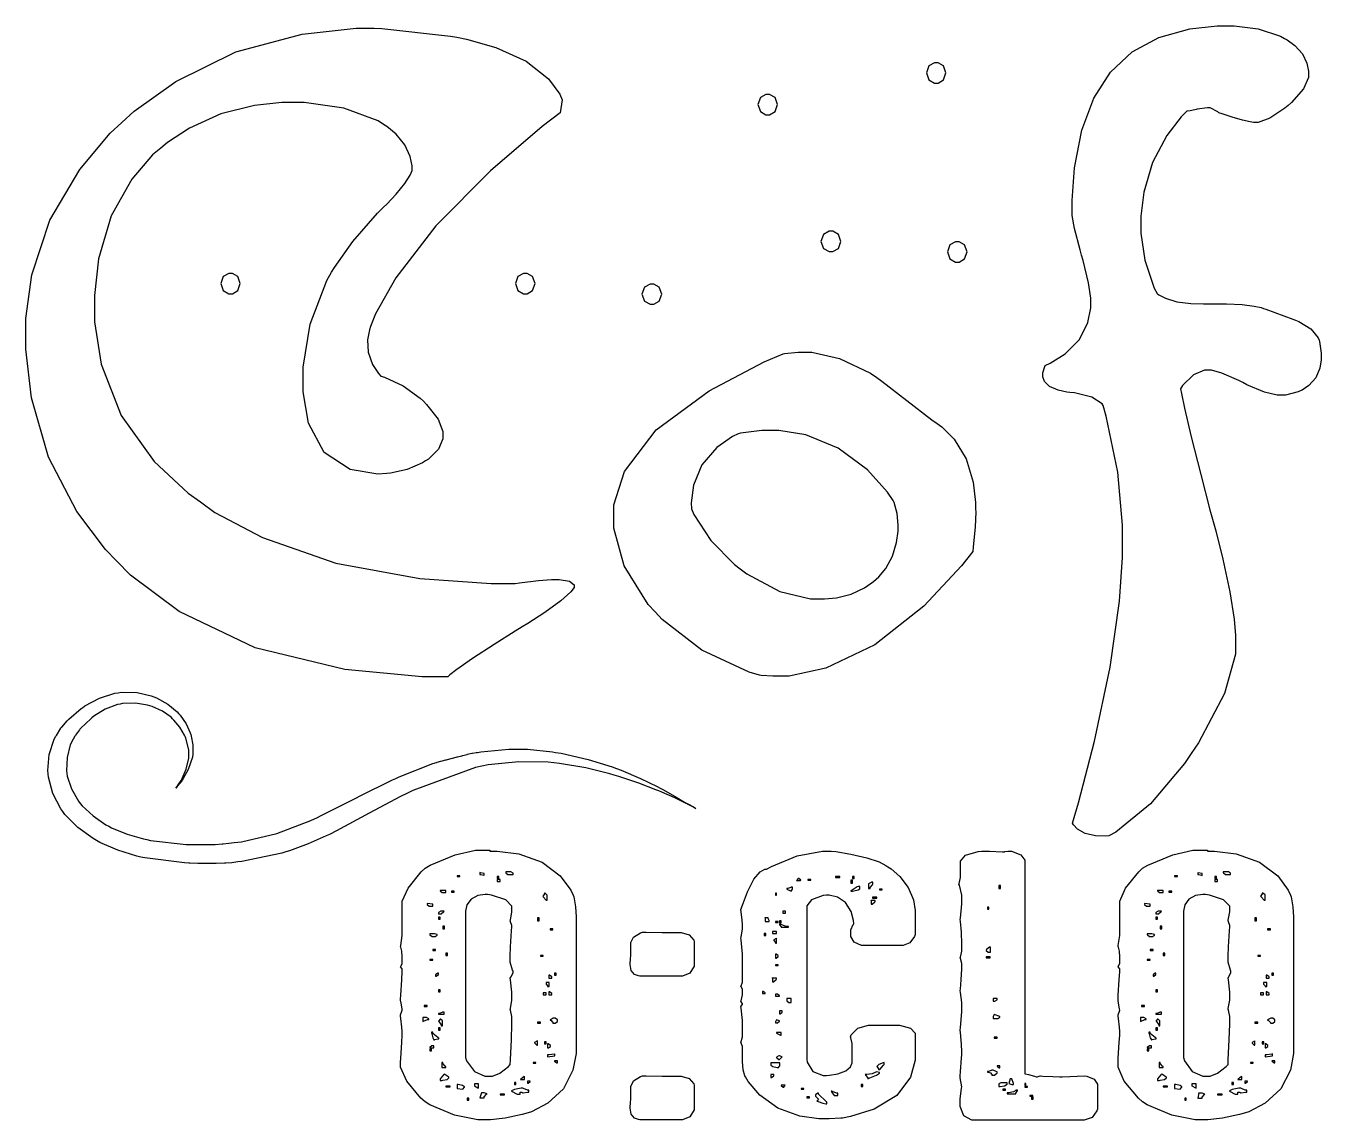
# Model space of a CAD drawing. Extents: x 71 to 281, y 22 to 318.
# Drawn here: x 77.8 to 190.3, y 36.5 to 131.7 of the extents above; entities that cross this region are included whole.
import ezdxf

# ---------------------------------------------------------------- set-up
doc = ezdxf.new("R2010")
doc.units = 0
doc.header["$MEASUREMENT"] = 0

msp = doc.modelspace()

# ---------------------------------------------------------------- linework, layer by layer
at = {"color": 7}
for points in [[(124.354, 125.236), (124.178, 124.108), (122.622, 122.903), (118.129, 119.06), (113.373, 114.283), (109.9, 109.77), (108.124, 106.628), (107.703, 105.517), (107.599, 105.246), (107.424, 104.378), (107.483, 103.285), (107.871, 102.233), (108.381, 101.446), (108.585, 101.211), (108.92, 101.115), (110.53, 100.383), (112.015, 99.2988), (112.29, 99.0244), (112.571, 98.7517), (113.558, 97.4644), (113.983, 96.4131), (113.983, 96.0617), (113.983, 95.764), (113.607, 94.8711), (112.721, 93.9987), (112.466, 93.8389), (112.218, 93.6805), (110.883, 93.0935), (109.423, 92.7724), (109.115, 92.7446), (108.327, 92.7047), (105.94, 93.1086), (103.667, 94.5667), (102.301, 97.1173), (101.847, 99.8456), (101.847, 100.754), (101.847, 101.997), (102.459, 105.723), (103.901, 109.529), (104.316, 110.243), (104.553, 110.667), (106.15, 112.921), (108.311, 115.368), (108.832, 115.888), (109.109, 116.166), (109.916, 117.026), (110.688, 117.956), (111.148, 118.681), (111.301, 119.073), (111.301, 119.203), (111.301, 119.482), (111.148, 120.317), (110.688, 121.329), (109.916, 122.25), (109.119, 122.9), (108.832, 123.083), (108.347, 123.402), (105.365, 124.514), (101.932, 124.99), (100.788, 124.99), (99.9959, 124.99), (97.6203, 124.745), (94.6767, 124.007), (91.9579, 122.772), (90.0451, 121.524), (89.4652, 121.039), (88.7649, 120.449), (86.9431, 118.347), (85.1461, 115.138), (84.0715, 111.414), (83.7145, 108.235), (83.7145, 107.174), (83.7145, 105.944), (84.2892, 102.248), (86.0157, 97.7868), (88.8929, 93.7948), (91.8365, 91.0484), (92.921, 90.2751), (94.1765, 89.3713), (98.3188, 87.1746), (104.673, 84.9588), (111.986, 83.6291), (118.191, 83.1854), (120.261, 83.1854), (120.64, 83.2474), (122.29, 83.4552), (123.414, 83.5381), (123.789, 83.5381), (124.087, 83.5381), (124.98, 83.4016), (125.377, 83.0806), (125.377, 82.973), (125.377, 82.8449), (125.093, 82.4562), (124.244, 81.6942), (122.832, 80.6813), (121.358, 79.7207), (120.862, 79.411), (120.252, 79.0346), (118.434, 77.8895), (116.549, 76.659), (115.205, 75.7206), (114.583, 75.2394), (114.406, 75.0715), (112.17, 75.0715), (105.463, 75.7012), (97.6835, 77.5903), (91.0689, 80.742), (86.826, 83.9075), (85.6188, 85.1598), (84.6653, 86.1399), (82.1711, 89.4334), (79.714, 94.1571), (78.2408, 99.3292), (77.7515, 103.546), (77.7515, 104.951), (77.7515, 106.221), (78.2726, 110.025), (79.8368, 114.768), (82.4399, 119.18), (85.0868, 122.327), (86.0778, 123.26), (87.1555, 124.255), (90.7658, 126.832), (95.9901, 129.391), (101.743, 130.932), (106.451, 131.446), (108.02, 131.446), (108.682, 131.419), (114.653, 130.774), (115.182, 130.668), (116.039, 130.506), (118.569, 129.79), (121.223, 128.588), (123.148, 127.067), (124.142, 125.732), (124.354, 125.236)], [(190.111, 104.352), (190.138, 104.22), (190.288, 103.208), (190.288, 102.871), (190.288, 102.627), (190.169, 101.892), (189.817, 101.072), (189.231, 100.411), (188.634, 100.005), (188.419, 99.9063), (188.287, 99.8456), (187.196, 99.5535), (186.832, 99.5535), (186.468, 99.5535), (185.38, 99.8238), (183.833, 100.463), (183.48, 100.648), (183.128, 100.834), (181.663, 101.472), (180.777, 101.74), (180.482, 101.74), (180.165, 101.74), (179.215, 101.34), (178.259, 100.393), (178.083, 100.119), (178.151, 99.6943), (178.419, 98.425), (179.003, 95.939), (179.833, 92.6578), (180.633, 89.6013), (180.905, 88.5832), (181.132, 87.7658), (181.758, 85.295), (182.364, 82.4675), (182.725, 80.0957), (182.845, 78.6571), (182.845, 78.1763), (182.845, 77.0378), (181.887, 73.6205), (179.643, 69.3289), (178.999, 68.4029), (178.416, 67.5488), (175.457, 64.0429), (172.446, 61.5777), (171.839, 61.2429), (171.552, 61.2249), (170.688, 61.2553), (169.779, 61.4497), (169.114, 61.8229), (168.767, 62.2198), (168.698, 62.3715), (169.212, 64.1396), (170.596, 69.4891), (171.952, 75.9188), (172.766, 81.6599), (173.038, 85.4509), (173.038, 86.7131), (173.038, 88.2551), (172.613, 92.8783), (171.625, 97.7374), (171.344, 98.6716), (171.256, 98.8138), (170.36, 99.3828), (168.848, 99.756), (168.451, 99.8001), (168.194, 99.8291), (167.432, 99.9931), (166.704, 100.305), (166.267, 100.735), (166.122, 101.147), (166.122, 101.283), (166.122, 101.495), (166.273, 102.051), (166.299, 102.129), (166.754, 102.343), (168.038, 103.163), (169.284, 104.41), (170.033, 105.875), (170.285, 107.14), (170.285, 107.561), (170.285, 108), (170.077, 109.313), (169.606, 111.267), (169.474, 111.724), (169.341, 112.183), (168.87, 114.053), (168.664, 115.165), (168.664, 115.535), (168.664, 116.482), (168.872, 119.318), (169.497, 122.593), (170.539, 125.364), (172.001, 127.631), (173.88, 129.394), (176.178, 130.652), (178.895, 131.405), (181.248, 131.656), (182.033, 131.656), (182.727, 131.656), (184.81, 131.388), (186.768, 130.75), (187.113, 130.564), (187.351, 130.435), (188.018, 129.956), (188.67, 129.241), (189.063, 128.421), (189.195, 127.726), (189.195, 127.493), (189.195, 127.164), (188.748, 126.172), (187.722, 124.99), (187.431, 124.743), (187.139, 124.496), (185.82, 123.632), (184.832, 123.26), (184.503, 123.26), (184.405, 123.26), (184.112, 123.314), (183.467, 123.472), (182.563, 123.737), (181.688, 124.014), (181.398, 124.108), (181.326, 124.179), (180.639, 124.531), (180.41, 124.531), (180.41, 124.531), (179.528, 124.416), (179.423, 124.39), (179.317, 124.364), (178.911, 124.28), (178.686, 124.248), (178.612, 124.248), (178.131, 123.763), (176.871, 122.126), (175.625, 119.778), (174.876, 117.205), (174.625, 115.106), (174.625, 114.406), (174.625, 113.628), (174.972, 111.289), (175.798, 108.868), (176.036, 108.409), (176.197, 108.275), (176.769, 107.978), (177.75, 107.685), (178.977, 107.527), (180.078, 107.486), (180.446, 107.491), (180.852, 107.498), (182.073, 107.491), (183.417, 107.43), (184.483, 107.304), (185.086, 107.173), (185.279, 107.104), (185.489, 107.025), (187.818, 106.178), (188.067, 106.08), (188.347, 105.975), (189.406, 105.336), (190.041, 104.538), (190.111, 104.352)], [(156.846, 126.683), (157.004, 126.683), (157.479, 126.959), (157.692, 127.565), (157.479, 128.171), (157.004, 128.447), (156.846, 128.447), (156.686, 128.447), (156.209, 128.171), (155.998, 127.565), (156.209, 126.959), (156.686, 126.683), (156.846, 126.683)], [(142.205, 123.931), (142.364, 123.931), (142.839, 124.207), (143.051, 124.813), (142.839, 125.42), (142.364, 125.695), (142.205, 125.695), (142.045, 125.695), (141.569, 125.42), (141.358, 124.813), (141.569, 124.207), (142.045, 123.931), (142.205, 123.931)], [(147.708, 112.043), (147.866, 112.043), (148.342, 112.318), (148.554, 112.925), (148.342, 113.531), (147.866, 113.807), (147.708, 113.807), (147.544, 113.807), (147.052, 113.531), (146.834, 112.925), (147.052, 112.318), (147.544, 112.043), (147.708, 112.043)], [(158.68, 111.125), (158.838, 111.125), (159.314, 111.401), (159.526, 112.007), (159.314, 112.613), (158.838, 112.889), (158.68, 112.889), (158.52, 112.889), (158.044, 112.613), (157.832, 112.007), (158.044, 111.401), (158.52, 111.125), (158.68, 111.125)], [(95.5326, 108.373), (95.691, 108.373), (96.1665, 108.649), (96.3785, 109.255), (96.1665, 109.861), (95.691, 110.137), (95.5326, 110.137), (95.3728, 110.137), (94.8972, 109.861), (94.6849, 109.255), (94.8972, 108.649), (95.3728, 108.373), (95.5326, 108.373)], [(121.143, 108.373), (121.302, 108.373), (121.779, 108.649), (121.991, 109.255), (121.779, 109.861), (121.302, 110.137), (121.143, 110.137), (120.983, 110.137), (120.508, 109.861), (120.296, 109.255), (120.508, 108.649), (120.983, 108.373), (121.143, 108.373)], [(132.151, 107.457), (132.31, 107.457), (132.785, 107.732), (132.997, 108.339), (132.785, 108.945), (132.31, 109.221), (132.151, 109.221), (131.987, 109.221), (131.495, 108.945), (131.277, 108.339), (131.495, 107.732), (131.987, 107.457), (132.151, 107.457)], [(160.021, 85.9716), (159.038, 84.7217), (155.765, 81.2299), (151.518, 77.8454), (147.27, 75.8169), (144.078, 75.1417), (143.015, 75.1417), (142.637, 75.1417), (141.632, 75.2038), (141.5, 75.2119), (140.582, 75.4863), (136.489, 77.3963), (133.032, 80.064), (132.432, 80.7159), (131.833, 81.3608), (129.734, 84.7383), (128.834, 87.9919), (128.834, 89.0764), (128.834, 90.0356), (129.753, 92.9128), (132.512, 96.5383), (137.108, 99.9504), (141.891, 102.457), (143.545, 103.152), (143.677, 103.179), (144.847, 103.294), (145.238, 103.294), (146.038, 103.294), (148.439, 102.742), (151.147, 101.469), (151.694, 101.107), (152.126, 100.764), (156.475, 97.4203), (156.916, 97.0841), (157.322, 96.799), (158.392, 95.7241), (159.438, 94.0248), (160.061, 91.9949), (160.267, 90.23), (160.267, 89.6415), (160.275, 89.4306), (160.222, 88.0844), (160.065, 86.3685), (160.021, 85.9716)], [(153.106, 90.4173), (152.615, 91.1257), (150.869, 93.0617), (148.339, 94.9593), (145.51, 96.103), (143.163, 96.4847), (142.382, 96.4847), (141.692, 96.4847), (139.85, 96.2462), (139.63, 96.2021), (139.14, 95.9584), (137.784, 94.9992), (136.489, 93.5083), (135.749, 91.7332), (135.548, 90.1869), (135.573, 89.6758), (135.775, 89.1907), (137.253, 86.9213), (139.311, 84.8431), (139.806, 84.4543), (140.379, 84.0232), (143.272, 82.5017), (145.911, 81.8444), (146.792, 81.8444), (147.14, 81.8444), (148.186, 81.952), (149.458, 82.2731), (150.606, 82.8118), (151.39, 83.3603), (151.624, 83.5723), (151.853, 83.7833), (152.456, 84.5069), (153.052, 85.5624), (153.409, 86.7435), (153.529, 87.7274), (153.529, 88.054), (153.537, 88.2565), (153.449, 89.2623), (153.184, 90.2324), (153.106, 90.4173)], [(135.96, 63.6404), (135.96, 63.6404), (135.753, 63.748), (135.282, 63.9946), (135.15, 64.0652), (135.018, 64.1354), (134.148, 64.546), (133.015, 65.0434), (132.751, 65.1577), (132.486, 65.2639), (130.995, 65.8329), (129.257, 66.4199), (128.87, 66.5346), (128.49, 66.6489), (126.413, 67.1558), (124.106, 67.5404), (123.613, 67.5929), (123.128, 67.6465), (120.57, 67.703), (117.906, 67.4261), (117.369, 67.3104), (116.822, 67.1876), (111.38, 65.2117), (110.842, 64.9471), (110.304, 64.6825), (107.583, 63.2188), (104.739, 61.6839), (104.14, 61.3833), (103.839, 61.2429), (102.288, 60.5592), (100.664, 59.9641), (100.329, 59.866), (99.9945, 59.7613), (96.5207, 59.0282), (96.1679, 58.9841), (95.6388, 58.9139), (95.1096, 58.8779), (95.0214, 58.8698), (94.2936, 58.8437), (94.0513, 58.8437), (93.4861, 58.8437), (93.3538, 58.8437), (93.0561, 58.8437), (92.9569, 58.8437), (92.6924, 58.8437), (91.9868, 58.8698), (91.8986, 58.8779), (91.5458, 58.8959), (88.0787, 59.3369), (87.7355, 59.4071), (87.3993, 59.4872), (85.7472, 59.9997), (84.1816, 60.6873), (83.8909, 60.8542), (83.5988, 61.0224), (82.2674, 61.9883), (81.147, 63.1126), (80.9625, 63.3596), (80.7766, 63.6062), (80.0887, 64.9333), (79.7183, 66.3483), (79.6918, 66.639), (79.6657, 66.9216), (79.7761, 68.3341), (80.221, 69.6736), (80.3631, 69.9202), (80.3973, 69.9823), (80.778, 70.6011), (80.8221, 70.6617), (80.8662, 70.7154), (81.3414, 71.253), (81.3855, 71.2971), (81.4821, 71.4029), (82.5405, 72.3113), (82.6562, 72.3896), (82.8848, 72.5579), (84.1417, 73.2289), (85.4865, 73.6505), (85.761, 73.6946), (86.0418, 73.7387), (87.4049, 73.7168), (88.6435, 73.43), (88.864, 73.3418), (89.093, 73.2536), (90.085, 72.6983), (90.8844, 72.0383), (91.0167, 71.8965), (91.149, 71.7557), (91.6781, 71.0061), (92.0309, 70.2208), (92.075, 70.0624), (92.1191, 69.9121), (92.2419, 69.1762), (92.2595, 68.4925), (92.2514, 68.3687), (92.2154, 68.1041), (91.8587, 67.0292), (91.4121, 66.234), (91.3335, 66.1098), (91.2894, 66.0495), (90.9366, 65.6167), (90.9105, 65.5807), (90.883, 65.5546), (90.7701, 65.4043), (90.7701, 65.4043), (90.7701, 65.4043), (90.883, 65.5546), (90.9105, 65.5807), (90.9271, 65.6086), (91.2276, 66.0576), (91.2633, 66.1098), (91.3335, 66.234), (91.6862, 67.0373), (91.8986, 68.0089), (91.8986, 68.3327), (91.8986, 68.7215), (91.6421, 69.7537), (91.5818, 69.886), (91.5278, 70.0183), (91.1394, 70.6893), (90.6103, 71.3232), (90.4875, 71.4375), (90.3633, 71.5617), (89.6179, 72.0947), (88.7141, 72.5054), (88.5112, 72.566), (88.3172, 72.6281), (87.2628, 72.7964), (86.1579, 72.7523), (85.9374, 72.7082), (85.7169, 72.6641), (84.6487, 72.2672), (83.6524, 71.658), (83.4679, 71.5077), (83.3797, 71.4375), (82.5225, 70.6078), (82.4438, 70.5196), (82.3997, 70.4674), (82.0469, 70.0098), (82.0208, 69.9562), (81.9933, 69.9121), (81.7203, 69.4104), (81.704, 69.3568), (81.606, 69.154), (81.3234, 68.0558), (81.2878, 66.905), (81.3153, 66.675), (81.3499, 66.4464), (81.7107, 65.3302), (82.32, 64.2676), (82.4798, 64.0652), (82.6382, 63.8708), (83.5822, 62.9846), (84.7012, 62.2212), (84.9492, 62.0889), (85.1958, 61.9566), (86.541, 61.4151), (87.9725, 60.996), (88.2646, 60.9244), (88.5638, 60.8637), (91.6862, 60.5109), (92.0048, 60.5014), (92.2419, 60.5014), (92.7777, 60.5014), (92.9569, 60.5014), (93.0797, 60.5014), (93.3566, 60.5014), (93.4501, 60.5014), (93.5122, 60.5014), (93.6516, 60.5014), (93.6985, 60.5014), (93.9451, 60.5014), (94.1821, 60.5014), (94.8171, 60.5635), (94.8972, 60.5716), (95.3904, 60.6076), (95.8494, 60.6778), (96.4833, 60.7494), (99.5578, 61.4673), (102.508, 62.5919), (103.081, 62.8646), (103.362, 62.9969), (106.186, 64.4179), (106.469, 64.5583), (106.75, 64.7001), (109.598, 66.1197), (109.89, 66.252), (110.181, 66.3843), (113.117, 67.5308), (113.418, 67.6271), (113.497, 67.6547), (114.228, 67.8575), (114.3, 67.8737), (114.37, 67.8917), (115.138, 68.1041), (115.218, 68.1221), (115.252, 68.1316), (115.639, 68.2184), (115.675, 68.2265), (115.71, 68.2364), (116.064, 68.3246), (116.1, 68.3327), (116.134, 68.3426), (116.487, 68.4308), (116.523, 68.4389), (116.567, 68.4484), (116.877, 68.5091), (116.982, 68.5091), (117.281, 68.5631), (119.702, 68.7917), (120.51, 68.7917), (121.32, 68.7917), (123.498, 68.5532), (123.755, 68.5091), (124.266, 68.4308), (126.615, 67.8974), (128.702, 67.2402), (129.081, 67.098), (129.46, 66.9576), (131.153, 66.2397), (132.6, 65.5366), (132.857, 65.4043), (133.103, 65.272), (134.156, 64.674), (134.982, 64.1794), (135.114, 64.0994), (135.254, 64.0292), (135.748, 63.7646), (135.96, 63.6404), (135.96, 63.6404)], [(118.074, 59.9362), (118.697, 59.9362), (120.569, 59.6981), (122.603, 58.9802), (124.181, 57.7797), (125.094, 56.5464), (125.306, 56.0917), (125.35, 55.9428), (125.495, 55.0954), (125.553, 54.2286), (125.553, 53.939), (125.553, 42.8265), (125.553, 42.3404), (125.28, 40.8781), (124.463, 39.2688), (123.098, 38.0104), (121.678, 37.2745), (121.179, 37.1119), (120.87, 37.0237), (119.393, 36.715), (118.113, 36.5827), (117.687, 36.5827), (117.013, 36.5827), (114.992, 36.9757), (112.843, 37.8809), (112.43, 38.136), (112.077, 38.4447), (110.842, 39.926), (110.313, 41.1498), (110.313, 41.5576), (110.33, 41.9199), (110.41, 43.2816), (110.455, 43.9208), (110.455, 44.1332), (110.455, 44.2584), (110.424, 44.632), (110.339, 45.3856), (110.313, 45.5785), (110.313, 45.7108), (110.428, 46.0294), (110.455, 46.1077), (110.437, 46.2319), (110.357, 46.7169), (110.313, 46.9745), (110.313, 47.0598), (110.33, 47.4045), (110.41, 48.7549), (110.455, 49.469), (110.455, 49.7057), (110.313, 49.8821), (110.33, 49.9099), (110.455, 50.1537), (110.455, 50.2348), (110.455, 50.5876), (110.455, 50.7464), (110.424, 51.2202), (110.339, 51.5676), (110.313, 51.6117), (110.33, 51.7356), (110.455, 52.5956), (110.455, 52.8807), (110.455, 55.2097), (110.455, 55.5833), (110.953, 56.7009), (112.103, 58.1381), (112.43, 58.4549), (112.887, 58.7114), (115.062, 59.6166), (116.819, 60.0082), (117.405, 60.0082), (118.074, 60.0082), (118.074, 59.9362)], [(147.708, 59.9362), (148.138, 59.8826), (149.426, 59.6731), (150.825, 59.3549), (151.9, 58.9855), (152.479, 58.692), (152.647, 58.5611), (152.924, 58.3833), (153.684, 57.7342), (154.423, 56.7806), (154.864, 55.6948), (155.01, 54.7758), (155.01, 54.4682), (155.01, 52.6701), (154.966, 52.5117), (154.564, 51.9561), (153.972, 51.7179), (153.775, 51.7179), (150.53, 51.7179), (150.344, 51.7356), (149.706, 52.0086), (149.437, 52.5046), (149.437, 52.6701), (149.437, 52.9167), (149.437, 53.0931), (149.64, 53.5615), (149.684, 53.6222), (149.66, 53.8939), (149.453, 54.6929), (148.977, 55.4662), (148.264, 55.9347), (147.556, 56.0917), (147.321, 56.0917), (147.028, 56.0571), (146.018, 55.7043), (145.591, 55.1751), (145.591, 54.9973), (145.591, 41.8042), (145.626, 41.5756), (146.124, 40.7734), (147.022, 40.429), (147.321, 40.429), (147.564, 40.4523), (148.292, 40.5818), (148.987, 40.8298), (149.403, 41.1787), (149.542, 41.5163), (149.542, 41.6278), (149.542, 43.0029), (149.542, 43.1973), (149.427, 43.7018), (149.401, 43.7804), (149.454, 43.9484), (150.031, 44.5438), (150.961, 44.8028), (151.271, 44.8028), (153.388, 44.8028), (153.661, 44.7862), (154.608, 44.5396), (155.01, 44.1029), (155.01, 43.9568), (155.01, 42.2631), (155.01, 41.7657), (154.613, 40.2717), (153.427, 38.687), (151.452, 37.5059), (149.396, 36.8543), (148.696, 36.7249), (148.546, 36.7069), (147.546, 36.6529), (147.215, 36.6529), (146.658, 36.6529), (144.992, 36.8847), (143.09, 37.5751), (141.514, 38.723), (140.521, 39.89), (140.265, 40.3229), (140.229, 40.3945), (140.087, 40.9279), (140.017, 41.6387), (140.017, 41.8744), (140.017, 42.8265), (140.017, 42.9327), (139.902, 43.2248), (139.876, 43.2513), (140.017, 43.7804), (140.017, 44.8028), (140.017, 45.2092), (139.902, 46.2675), (139.876, 46.4263), (139.893, 46.4524), (140.017, 46.6178), (140.017, 46.6729), (139.876, 46.8492), (139.893, 46.929), (140.017, 47.4514), (140.017, 47.625), (140.017, 47.8716), (140.017, 47.9337), (139.911, 48.1182), (139.876, 48.1182), (140.017, 48.5429), (140.017, 50.5174), (140.017, 50.9859), (139.902, 52.2291), (139.876, 52.3875), (139.893, 52.4591), (140.017, 53.1731), (140.017, 53.4098), (140.017, 53.5383), (139.985, 53.9228), (139.902, 54.664), (139.876, 54.8569), (140.004, 55.2443), (140.451, 56.3852), (141.013, 57.4767), (141.563, 58.1311), (141.964, 58.3487), (142.099, 58.3487), (142.522, 58.6052), (144.757, 59.527), (146.969, 59.9362), (147.708, 59.9362)], [(160.796, 59.9362), (161.043, 59.9362), (161.475, 59.9362), (162.595, 59.8759), (162.771, 59.866), (162.806, 59.884), (163.07, 59.9362), (163.16, 59.9362), (163.388, 59.9101), (164.191, 59.6194), (164.535, 59.1439), (164.535, 58.9841), (164.535, 40.5694), (164.615, 40.5694), (164.858, 40.513), (165.381, 40.367), (165.523, 40.3229), (165.62, 40.3229), (165.868, 40.3849), (165.912, 40.3931), (166.114, 40.3765), (166.991, 40.3324), (167.583, 40.3229), (167.782, 40.3229), (169.756, 40.3931), (169.941, 40.367), (170.58, 40.1024), (170.851, 39.6861), (170.851, 39.5471), (170.851, 37.5006), (170.815, 37.3422), (170.4, 36.7866), (169.706, 36.5485), (169.474, 36.5485), (160.161, 36.5485), (159.93, 36.5485), (159.239, 36.915), (158.926, 37.7254), (158.926, 37.9938), (158.926, 38.3565), (159.041, 39.3361), (159.067, 39.4409), (158.926, 40.2167), (158.926, 40.3546), (158.957, 40.7652), (159.041, 41.9379), (159.067, 42.2631), (159.067, 42.4889), (159.035, 43.1631), (158.952, 44.1508), (158.926, 44.3798), (158.943, 44.5837), (159.067, 45.9659), (159.067, 46.4263), (159.067, 46.7706), (158.952, 47.6525), (158.926, 47.8014), (158.943, 47.9337), (159.023, 48.7549), (159.067, 49.7071), (159.067, 50.0242), (159.067, 50.1745), (158.952, 50.607), (158.926, 50.6236), (158.943, 50.7037), (159.067, 51.2258), (159.067, 51.3994), (159.067, 51.5056), (159.067, 51.8513), (159.035, 52.8863), (158.952, 53.8166), (158.926, 53.975), (158.943, 54.1073), (159.067, 55.3586), (159.067, 55.7749), (159.067, 56.0931), (158.864, 56.9556), (158.82, 57.0438), (158.837, 57.1239), (158.962, 57.646), (158.962, 57.8196), (158.962, 58.9139), (158.952, 59.0462), (159.402, 59.5711), (160.488, 59.902), (160.796, 59.9362)], [(180.41, 59.9362), (181.033, 59.9362), (182.904, 59.6981), (184.938, 58.9802), (186.516, 57.7797), (187.43, 56.5464), (187.642, 56.0917), (187.686, 55.9428), (187.832, 55.0954), (187.89, 54.2286), (187.89, 53.939), (187.89, 42.8265), (187.89, 42.3404), (187.617, 40.8781), (186.8, 39.2688), (185.433, 38.0104), (184.013, 37.2745), (183.515, 37.1119), (183.206, 37.0237), (181.715, 36.715), (180.446, 36.5827), (180.023, 36.5827), (179.349, 36.5827), (177.327, 36.9757), (175.18, 37.8809), (174.765, 38.136), (174.413, 38.4447), (173.178, 39.926), (172.649, 41.1498), (172.649, 41.5576), (172.667, 41.9199), (172.747, 43.2816), (172.791, 43.9208), (172.791, 44.1332), (172.791, 44.2584), (172.759, 44.632), (172.675, 45.3856), (172.649, 45.5785), (172.649, 45.7108), (172.763, 46.0294), (172.791, 46.1077), (172.773, 46.2319), (172.693, 46.7169), (172.649, 46.9745), (172.649, 47.0598), (172.667, 47.4045), (172.747, 48.7549), (172.791, 49.469), (172.791, 49.7057), (172.649, 49.8821), (172.667, 49.9099), (172.791, 50.1537), (172.791, 50.2348), (172.791, 50.5876), (172.791, 50.7464), (172.759, 51.2202), (172.675, 51.5676), (172.649, 51.6117), (172.667, 51.7356), (172.791, 52.5956), (172.791, 52.8807), (172.791, 55.2097), (172.791, 55.5833), (173.288, 56.7009), (174.439, 58.1381), (174.765, 58.4549), (175.224, 58.7114), (177.397, 59.6166), (179.155, 60.0082), (179.74, 60.0082), (180.41, 60.0082), (180.41, 59.9362)], [(115.218, 57.7152), (115.465, 57.7152), (115.465, 57.7854), (115.218, 57.7854), (115.218, 57.7152)], [(117.192, 58.0679), (117.192, 57.8915), (117.289, 57.8915), (117.537, 57.8294), (117.581, 57.8196), (117.581, 57.996), (117.563, 57.9878), (117.237, 58.0499), (117.192, 58.0679)], [(118.71, 57.5388), (118.85, 57.5388), (118.85, 57.7152), (118.71, 57.7152), (118.71, 57.5388)], [(118.71, 57.2904), (118.956, 57.2904), (118.956, 57.4668), (118.71, 57.4668), (118.71, 57.2904)], [(119.451, 58.1381), (119.451, 58.0679), (119.459, 58.0415), (119.637, 57.8915), (119.698, 57.8915), (120.085, 57.8915), (120.085, 57.9617), (120.085, 58.0058), (119.899, 58.1381), (119.838, 58.1381), (119.451, 58.1381)], [(144.851, 57.5388), (144.709, 57.3624), (145.062, 57.3624), (145.069, 57.3913), (144.905, 57.5388), (144.851, 57.5388)], [(145.697, 57.3966), (145.944, 57.3966), (145.944, 57.4668), (145.697, 57.4668), (145.697, 57.3966)], [(148.096, 57.6432), (148.483, 57.6432), (148.483, 57.7152), (148.096, 57.7152), (148.096, 57.6432)], [(149.437, 57.15), (149.578, 57.15), (149.578, 57.3966), (149.437, 57.3966), (149.437, 57.15)], [(149.578, 57.5388), (149.718, 57.5388), (149.718, 57.7152), (149.578, 57.7152), (149.578, 57.5388)], [(177.553, 57.7152), (177.8, 57.7152), (177.8, 57.7854), (177.553, 57.7854), (177.553, 57.7152)], [(179.564, 58.0679), (179.564, 57.8915), (179.66, 57.8915), (179.909, 57.8294), (179.953, 57.8196), (179.953, 57.996), (179.925, 57.9878), (179.598, 58.0499), (179.564, 58.0679)], [(181.045, 57.5388), (181.187, 57.5388), (181.187, 57.7152), (181.045, 57.7152), (181.045, 57.5388)], [(181.045, 57.2904), (181.292, 57.2904), (181.292, 57.4668), (181.045, 57.4668), (181.045, 57.2904)], [(181.787, 58.1381), (181.787, 58.0679), (181.795, 58.0415), (181.973, 57.8915), (182.033, 57.8915), (182.422, 57.8915), (182.422, 57.9617), (182.422, 58.0058), (182.236, 58.1381), (182.174, 58.1381), (181.787, 58.1381)], [(113.735, 56.5146), (113.743, 56.4885), (113.923, 56.3383), (113.983, 56.3383), (114.23, 56.3383), (114.23, 56.5146), (113.735, 56.5146)], [(114.723, 56.3742), (114.97, 56.3742), (114.97, 56.4444), (114.723, 56.4444), (114.723, 56.3742)], [(143.863, 56.691), (143.863, 56.6304), (144.188, 56.4624), (144.25, 56.4444), (144.356, 56.6208), (144.356, 56.7972), (144.25, 56.7972), (144.206, 56.7806), (143.949, 56.691), (143.863, 56.691)], [(149.437, 56.4444), (149.578, 56.4444), (149.683, 56.4624), (150.053, 56.5549), (150.213, 56.6579), (150.213, 56.691), (150.213, 56.8674), (150.071, 56.8674), (149.983, 56.8332), (149.454, 56.4804), (149.437, 56.4444)], [(150.953, 57.0438), (150.953, 56.691), (151.095, 56.691), (151.095, 56.7792), (151.298, 57.0096), (151.342, 57.0438), (151.342, 57.2202), (151.235, 57.2202), (151.182, 57.2121), (150.953, 57.0865), (150.953, 57.0438)], [(151.907, 56.5506), (152.153, 56.5506), (152.153, 56.6208), (151.907, 56.6208), (151.907, 56.5506)], [(162.278, 56.691), (162.418, 56.691), (162.418, 56.9376), (162.278, 56.9376), (162.278, 56.691)], [(176.072, 56.5146), (176.08, 56.4885), (176.258, 56.3383), (176.319, 56.3383), (176.565, 56.3383), (176.565, 56.5146), (176.072, 56.5146)], [(177.058, 56.3742), (177.307, 56.3742), (177.307, 56.4444), (177.058, 56.4444), (177.058, 56.3742)], [(112.606, 55.3861), (112.606, 55.3159), (112.615, 55.2898), (112.793, 55.1395), (112.853, 55.1395), (113.101, 55.1395), (113.101, 55.3159), (112.606, 55.3861)], [(115.958, 54.5402), (115.958, 41.9806), (116.046, 41.7079), (116.72, 40.7596), (117.63, 40.3571), (117.934, 40.3571), (118.074, 40.3571), (118.284, 40.3571), (118.916, 40.6178), (119.678, 41.2143), (119.838, 41.3812), (119.855, 41.7781), (119.935, 43.5557), (119.98, 44.8881), (119.98, 45.3319), (119.98, 45.5443), (119.864, 46.0996), (119.838, 46.1779), (119.855, 46.2499), (119.98, 46.965), (119.98, 47.202), (119.98, 47.2722), (119.98, 47.6786), (119.864, 48.737), (119.838, 48.8957), (119.882, 48.9659), (120.085, 49.3628), (120.085, 49.4951), (120.041, 49.5928), (119.838, 50.2874), (119.838, 50.5174), (119.838, 50.7919), (119.869, 51.6117), (119.953, 52.9967), (119.98, 53.3396), (119.98, 53.4719), (119.864, 53.7905), (119.838, 53.8688), (119.855, 53.9404), (119.98, 54.6559), (119.98, 54.8929), (119.98, 54.9631), (119.98, 55.1438), (119.451, 55.6824), (118.217, 56.1012), (117.864, 56.1619), (117.654, 56.1619), (117.028, 56.0627), (116.433, 55.7611), (116.076, 55.2552), (115.958, 54.719), (115.958, 54.5402)], [(122.803, 56.2681), (122.803, 56.2074), (122.687, 56.049), (122.66, 56.0215), (122.695, 55.9608), (122.96, 55.6687), (123.049, 55.6687), (123.049, 56.0917), (123.056, 56.1139), (122.866, 56.2681), (122.803, 56.2681)], [(142.875, 56.0917), (142.981, 56.0917), (142.981, 56.2681), (142.875, 56.2681), (142.875, 56.0917)], [(151.201, 55.6687), (151.201, 55.3159), (151.289, 55.3159), (151.526, 55.5184), (151.554, 55.5625), (151.554, 55.6327), (151.201, 55.6327), (151.201, 55.6687)], [(151.306, 55.8451), (151.694, 55.8451), (151.694, 55.9153), (151.306, 55.9153), (151.306, 55.8451)], [(174.942, 55.3861), (174.942, 55.3159), (174.95, 55.2898), (175.129, 55.1395), (175.19, 55.1395), (175.437, 55.1395), (175.437, 55.3159), (174.942, 55.3861)], [(178.329, 54.5402), (178.329, 41.9806), (178.417, 41.7079), (179.091, 40.7596), (180.001, 40.3571), (180.305, 40.3571), (180.446, 40.3571), (180.655, 40.3571), (181.288, 40.6178), (182.05, 41.2143), (182.21, 41.3812), (182.226, 41.7781), (182.306, 43.5557), (182.35, 44.8881), (182.35, 45.3319), (182.35, 45.5443), (182.236, 46.0996), (182.21, 46.1779), (182.226, 46.2499), (182.35, 46.965), (182.35, 47.202), (182.35, 47.2722), (182.35, 47.6786), (182.236, 48.737), (182.21, 48.8957), (182.254, 48.9659), (182.456, 49.3628), (182.456, 49.4951), (182.412, 49.5928), (182.21, 50.2874), (182.21, 50.5174), (182.21, 50.7919), (182.24, 51.6117), (182.324, 52.9967), (182.35, 53.3396), (182.35, 53.4719), (182.236, 53.7905), (182.21, 53.8688), (182.226, 53.9404), (182.35, 54.6559), (182.35, 54.8929), (182.35, 54.9631), (182.35, 55.1438), (181.821, 55.6824), (180.586, 56.1012), (180.233, 56.1619), (180.021, 56.1619), (179.385, 56.0627), (178.791, 55.7611), (178.442, 55.2552), (178.329, 54.719), (178.329, 54.5402)], [(185.172, 56.2681), (185.172, 56.2074), (185.058, 56.049), (185.032, 56.0215), (185.067, 55.9608), (185.331, 55.6687), (185.421, 55.6687), (185.421, 56.0917), (185.421, 56.1358), (185.234, 56.2681), (185.172, 56.2681)], [(113.594, 54.5402), (113.594, 54.4682), (113.735, 54.4682), (113.823, 54.4682), (114.062, 54.6724), (114.088, 54.7165), (113.841, 54.7165), (113.805, 54.7081), (113.594, 54.5828), (113.594, 54.5402)], [(113.594, 54.011), (113.735, 54.011), (113.735, 54.1874), (113.594, 54.1874), (113.594, 54.011)], [(122.202, 53.8688), (122.344, 53.8688), (122.344, 54.1154), (122.202, 54.1154), (122.202, 53.8688)], [(141.993, 54.1514), (141.993, 53.7986), (142.346, 53.7986), (142.346, 53.8688), (142.328, 53.8963), (142.24, 54.0618), (142.24, 54.1154), (141.993, 54.1154), (141.993, 54.1514)], [(143.51, 54.5402), (143.757, 54.5402), (143.757, 54.7165), (143.51, 54.7165), (143.51, 54.5402)], [(161.29, 54.8929), (161.432, 54.8929), (161.432, 55.0693), (161.29, 55.0693), (161.29, 54.8929)], [(175.93, 54.5402), (175.93, 54.4682), (176.072, 54.4682), (176.16, 54.4682), (176.397, 54.6724), (176.425, 54.7165), (176.177, 54.7165), (176.141, 54.7081), (175.93, 54.5828), (175.93, 54.5402)], [(175.93, 54.011), (176.072, 54.011), (176.072, 54.1874), (175.93, 54.1874), (175.93, 54.011)], [(184.539, 53.8688), (184.679, 53.8688), (184.679, 54.1154), (184.539, 54.1154), (184.539, 53.8688)], [(113.983, 53.1633), (114.124, 53.1633), (114.124, 53.4098), (113.983, 53.4098), (113.983, 53.1633)], [(123.296, 53.0931), (123.542, 53.0931), (123.542, 53.1633), (123.296, 53.1633), (123.296, 53.0931)], [(142.628, 52.7763), (142.981, 52.7763), (142.981, 52.9527), (142.628, 52.9527), (142.628, 52.7763)], [(142.875, 53.7284), (143.122, 53.7284), (143.122, 53.7986), (142.875, 53.7986), (142.875, 53.7284)], [(143.228, 53.6924), (143.368, 53.6924), (143.368, 53.8688), (143.228, 53.8688), (143.228, 53.6924)], [(143.228, 53.6222), (143.228, 53.552), (143.244, 53.5259), (143.368, 53.3605), (143.368, 53.3054), (144.004, 53.3054), (144.004, 53.3756), (143.809, 53.3756), (143.298, 53.5781), (143.228, 53.6222)], [(176.319, 53.1633), (176.459, 53.1633), (176.459, 53.4098), (176.319, 53.4098), (176.319, 53.1633)], [(185.631, 53.0931), (185.878, 53.0931), (185.878, 53.1633), (185.631, 53.1633), (185.631, 53.0931)], [(112.853, 52.7403), (112.853, 52.6701), (112.861, 52.644), (113.041, 52.4937), (113.101, 52.4937), (113.242, 52.4937), (113.302, 52.4937), (113.488, 52.626), (113.488, 52.6701), (113.242, 52.7403), (112.853, 52.7403)], [(131.34, 52.8807), (131.648, 52.8726), (133.049, 52.8518), (134.095, 52.8465), (134.444, 52.8465), (134.679, 52.8465), (135.383, 52.6577), (135.783, 52.203), (135.819, 52.0707), (135.819, 50.0944), (135.801, 49.9276), (135.453, 49.3324), (134.801, 49.0721), (134.585, 49.0721), (131.093, 49.0721), (130.974, 49.083), (130.628, 49.2181), (130.346, 49.5529), (130.242, 50.0793), (130.281, 50.6236), (130.315, 50.8), (130.315, 51.8583), (130.306, 51.974), (130.536, 52.4633), (131.153, 52.8285), (131.34, 52.8807)], [(141.887, 52.5999), (142.029, 52.5999), (142.029, 52.7763), (141.887, 52.7763), (141.887, 52.5999)], [(142.735, 52.1751), (142.751, 52.149), (142.875, 51.9836), (142.875, 51.9285), (142.981, 51.9285), (142.981, 52.3515), (142.945, 52.3434), (142.735, 52.2182), (142.735, 52.1751)], [(175.19, 52.7403), (175.19, 52.6701), (175.198, 52.644), (175.376, 52.4937), (175.437, 52.4937), (175.577, 52.4937), (175.638, 52.4937), (175.824, 52.626), (175.824, 52.6701), (175.577, 52.7403), (175.19, 52.7403)], [(113.101, 51.2932), (113.348, 51.2932), (113.348, 51.3652), (113.101, 51.3652), (113.101, 51.2932)], [(114.23, 50.8702), (114.37, 50.8702), (114.37, 51.0466), (114.23, 51.0466), (114.23, 50.8702)], [(122.45, 50.8), (122.696, 50.8), (122.696, 50.8702), (122.45, 50.8702), (122.45, 50.8)], [(142.875, 50.9764), (142.875, 50.6236), (142.936, 50.6236), (143.122, 50.7559), (143.122, 50.8), (143.122, 50.8441), (142.936, 50.9764), (142.875, 50.9764)], [(161.183, 51.3292), (161.183, 51.2851), (161.37, 51.1528), (161.432, 51.1528), (161.572, 51.1528), (161.572, 51.5758), (161.475, 51.5758), (161.21, 51.3733), (161.183, 51.3292)], [(161.183, 50.6596), (161.536, 50.6596), (161.536, 50.7298), (161.183, 50.7298), (161.183, 50.6596)], [(175.437, 51.2932), (175.683, 51.2932), (175.683, 51.3652), (175.437, 51.3652), (175.437, 51.2932)], [(176.565, 50.8702), (176.706, 50.8702), (176.706, 51.0466), (176.565, 51.0466), (176.565, 50.8702)], [(184.785, 50.8), (185.032, 50.8), (185.032, 50.8702), (184.785, 50.8702), (184.785, 50.8)], [(112.853, 50.4472), (113.101, 50.4472), (113.101, 50.5174), (112.853, 50.5174), (112.853, 50.4472)], [(142.875, 49.9883), (143.122, 49.9883), (143.122, 50.0585), (142.875, 50.0585), (142.875, 49.9883)], [(175.19, 50.4472), (175.437, 50.4472), (175.437, 50.5174), (175.19, 50.5174), (175.19, 50.4472)], [(113.348, 49.1423), (113.348, 49.0721), (113.409, 49.0721), (113.594, 49.2044), (113.594, 49.2485), (113.594, 49.3187), (113.532, 49.3187), (113.348, 49.1864), (113.348, 49.1423)], [(122.943, 48.471), (122.943, 48.4008), (122.96, 48.3747), (123.083, 48.2092), (123.083, 48.1542), (123.226, 48.1542), (123.226, 48.5069), (122.943, 48.5069), (122.943, 48.471)], [(123.19, 49.1423), (123.19, 48.8957), (123.436, 48.8957), (123.436, 48.9659), (123.436, 49.01), (123.25, 49.1423), (123.19, 49.1423)], [(123.685, 49.1423), (123.825, 49.1423), (123.825, 49.3187), (123.685, 49.3187), (123.685, 49.1423)], [(142.628, 48.9299), (142.628, 48.5771), (142.717, 48.5771), (142.954, 48.7796), (142.981, 48.8237), (142.981, 48.8957), (142.628, 48.8957), (142.628, 48.9299)], [(175.683, 49.1423), (175.683, 49.0721), (175.744, 49.0721), (175.93, 49.2044), (175.93, 49.2485), (175.93, 49.3187), (175.868, 49.3187), (175.683, 49.1864), (175.683, 49.1423)], [(185.279, 48.471), (185.279, 48.4008), (185.295, 48.3747), (185.421, 48.2092), (185.421, 48.1542), (185.561, 48.1542), (185.561, 48.5069), (185.279, 48.5069), (185.279, 48.471)], [(185.525, 49.1423), (185.525, 48.8957), (185.773, 48.8957), (185.773, 48.9659), (185.773, 49.01), (185.587, 49.1423), (185.525, 49.1423)], [(186.02, 49.1423), (186.16, 49.1423), (186.16, 49.3187), (186.02, 49.3187), (186.02, 49.1423)], [(113.594, 47.6952), (113.735, 47.6952), (113.735, 47.8716), (113.594, 47.8716), (113.594, 47.6952)], [(122.696, 47.4486), (122.943, 47.4486), (122.943, 47.625), (122.696, 47.625), (122.696, 47.4486)], [(123.19, 47.6952), (123.19, 47.4486), (123.436, 47.4486), (123.436, 47.5188), (123.436, 47.5629), (123.25, 47.6952), (123.19, 47.6952)], [(141.746, 47.7312), (141.746, 47.5548), (141.993, 47.5548), (141.993, 47.5989), (141.807, 47.7312), (141.746, 47.7312)], [(142.875, 47.4846), (142.875, 47.3082), (143.228, 47.3082), (143.228, 47.3523), (143.042, 47.4846), (142.981, 47.4846), (142.875, 47.4846)], [(175.93, 47.6952), (176.072, 47.6952), (176.072, 47.8716), (175.93, 47.8716), (175.93, 47.6952)], [(185.032, 47.4486), (185.279, 47.4486), (185.279, 47.625), (185.032, 47.625), (185.032, 47.4486)], [(185.525, 47.6952), (185.525, 47.4486), (185.773, 47.4486), (185.773, 47.5188), (185.773, 47.5629), (185.587, 47.6952), (185.525, 47.6952)], [(112.36, 46.4263), (112.606, 46.4263), (112.606, 46.4965), (112.36, 46.4965), (112.36, 46.4263)], [(143.863, 47.1318), (143.863, 46.9554), (143.871, 46.929), (144.049, 46.779), (144.11, 46.779), (144.25, 46.779), (144.25, 47.1318), (143.863, 47.1318)], [(161.785, 47.1318), (161.785, 46.8835), (161.889, 46.8835), (161.951, 46.8835), (162.137, 47.0158), (162.137, 47.0598), (162.137, 47.1318), (161.785, 47.1318)], [(174.695, 46.4263), (174.942, 46.4263), (174.942, 46.4965), (174.695, 46.4965), (174.695, 46.4263)], [(112.254, 45.4723), (112.254, 45.1196), (112.306, 45.1474), (112.637, 45.296), (112.748, 45.296), (112.748, 45.3401), (112.562, 45.4723), (112.5, 45.4723), (112.254, 45.4723)], [(113.594, 45.8251), (113.594, 45.7549), (114.088, 45.7549), (114.088, 45.9313), (113.947, 45.9313), (113.911, 45.9147), (113.673, 45.8251), (113.594, 45.8251)], [(113.735, 45.3319), (113.594, 45.1556), (113.639, 45.1115), (113.841, 44.8275), (113.841, 44.7326), (113.947, 44.7326), (113.947, 45.1556), (113.954, 45.1788), (113.789, 45.3319), (113.735, 45.3319)], [(122.202, 44.9792), (122.45, 44.9792), (122.45, 45.0494), (122.202, 45.0494), (122.202, 44.9792)], [(123.296, 45.2258), (123.357, 45.2258), (123.542, 45.0413), (123.542, 44.9792), (123.685, 44.9792), (123.745, 44.9792), (123.931, 45.1115), (123.931, 45.1556), (123.931, 45.2258), (123.931, 45.2699), (123.745, 45.4021), (123.685, 45.4021), (123.542, 45.4021), (123.507, 45.394), (123.296, 45.2684), (123.296, 45.2258)], [(142.981, 45.2617), (142.875, 45.0854), (142.875, 45.0151), (142.981, 45.0151), (143.042, 45.0151), (143.228, 45.1474), (143.228, 45.1915), (142.981, 45.2617)], [(143.228, 46.0375), (143.228, 45.7909), (143.288, 45.7909), (143.474, 45.9232), (143.474, 45.9673), (143.474, 46.0375), (143.228, 46.0375)], [(161.889, 45.7207), (161.785, 45.5443), (161.785, 45.3679), (162.137, 45.3679), (162.198, 45.3679), (162.384, 45.5002), (162.384, 45.5443), (161.889, 45.7207)], [(174.589, 45.4723), (174.589, 45.1196), (174.642, 45.1474), (174.972, 45.296), (175.084, 45.296), (175.084, 45.3401), (174.898, 45.4723), (174.837, 45.4723), (174.589, 45.4723)], [(175.93, 45.8251), (175.93, 45.7549), (176.425, 45.7549), (176.425, 45.9313), (176.283, 45.9313), (176.247, 45.9147), (176.009, 45.8251), (175.93, 45.8251)], [(176.072, 45.3319), (175.93, 45.1556), (175.974, 45.1115), (176.177, 44.8275), (176.177, 44.7326), (176.283, 44.7326), (176.283, 45.1556), (176.29, 45.1788), (176.126, 45.3319), (176.072, 45.3319)], [(184.539, 44.9792), (184.785, 44.9792), (184.785, 45.0494), (184.539, 45.0494), (184.539, 44.9792)], [(185.631, 45.2258), (185.692, 45.2258), (185.878, 45.0413), (185.878, 44.9792), (186.02, 44.9792), (186.081, 44.9792), (186.267, 45.1115), (186.267, 45.1556), (186.267, 45.2258), (186.267, 45.2699), (186.081, 45.4021), (186.02, 45.4021), (185.914, 45.4021), (185.87, 45.394), (185.631, 45.2684), (185.631, 45.2258)], [(112.995, 44.2034), (112.995, 44.1332), (113.012, 44.0365), (113.104, 43.688), (113.207, 43.5321), (113.242, 43.5321), (113.286, 43.5501), (113.543, 43.604), (113.63, 43.604), (113.63, 43.6742), (113.542, 43.7279), (113.101, 44.0849), (113.101, 44.2034), (112.995, 44.2034)], [(113.594, 44.3798), (113.735, 44.3798), (113.735, 44.5562), (113.594, 44.5562), (113.594, 44.3798)], [(142.981, 44.1674), (142.981, 44.1067), (143.306, 43.9388), (143.368, 43.9208), (143.368, 44.1674), (142.981, 44.1674)], [(175.331, 44.2034), (175.331, 44.1332), (175.347, 44.0365), (175.44, 43.688), (175.543, 43.5321), (175.577, 43.5321), (175.621, 43.5501), (175.879, 43.604), (175.966, 43.604), (175.966, 43.6742), (175.878, 43.7279), (175.437, 44.0849), (175.437, 44.2034), (175.331, 44.2034)], [(175.93, 44.3798), (176.072, 44.3798), (176.072, 44.5562), (175.93, 44.5562), (175.93, 44.3798)], [(112.853, 42.8265), (113.206, 42.8265), (113.206, 43.0029), (113.065, 43.0029), (113.029, 42.9948), (112.853, 42.8696), (112.853, 42.8265)], [(121.955, 43.2513), (121.963, 43.2248), (122.141, 43.0749), (122.202, 43.0749), (122.202, 43.4276), (122.157, 43.4192), (121.955, 43.2939), (121.955, 43.2513)], [(122.803, 43.1793), (122.943, 43.1793), (122.943, 43.3557), (122.803, 43.3557), (122.803, 43.1793)], [(123.083, 43.1793), (123.083, 42.8265), (123.146, 42.8265), (123.332, 42.9588), (123.332, 43.0029), (123.322, 43.0308), (123.143, 43.1793), (123.083, 43.1793)], [(161.889, 43.6742), (162.137, 43.6742), (162.137, 43.7444), (161.889, 43.7444), (161.889, 43.6742)], [(175.19, 42.8265), (175.543, 42.8265), (175.543, 43.0029), (175.401, 43.0029), (175.373, 42.9948), (175.19, 42.8696), (175.19, 42.8265)], [(184.29, 43.2513), (184.299, 43.2248), (184.478, 43.0749), (184.539, 43.0749), (184.539, 43.4276), (184.495, 43.4192), (184.29, 43.2939), (184.29, 43.2513)], [(185.172, 43.1793), (185.315, 43.1793), (185.315, 43.3557), (185.172, 43.3557), (185.172, 43.1793)], [(185.421, 43.1793), (185.421, 42.8265), (185.481, 42.8265), (185.667, 42.9588), (185.667, 43.0029), (185.657, 43.0308), (185.48, 43.1793), (185.421, 43.1793)], [(112.853, 42.5799), (112.995, 42.5799), (112.995, 42.7563), (112.853, 42.7563), (112.853, 42.5799)], [(123.083, 42.2271), (123.083, 42.0508), (123.719, 42.121), (123.719, 42.2974), (123.675, 42.2892), (123.231, 42.2271), (123.083, 42.2271)], [(123.685, 41.698), (123.693, 41.6719), (123.871, 41.5216), (123.931, 41.5216), (123.931, 41.698), (123.685, 41.698)], [(142.981, 41.9806), (142.989, 41.9545), (143.167, 41.8042), (143.228, 41.8042), (143.474, 42.0508), (143.228, 42.121), (143.166, 42.121), (142.981, 42.0165), (142.981, 41.9806)], [(175.19, 42.5799), (175.331, 42.5799), (175.331, 42.7563), (175.19, 42.7563), (175.19, 42.5799)], [(185.421, 42.2271), (185.421, 42.0508), (186.054, 42.121), (186.054, 42.2974), (186.01, 42.2892), (185.568, 42.2271), (185.421, 42.2271)], [(186.02, 41.698), (186.028, 41.6719), (186.206, 41.5216), (186.267, 41.5216), (186.267, 41.698), (186.02, 41.698)], [(114.088, 40.5335), (114.026, 40.4813), (113.735, 40.1242), (113.735, 40.0043), (113.877, 40.0043), (113.982, 40.0142), (114.352, 40.09), (114.512, 40.2124), (114.512, 40.2526), (114.502, 40.2788), (114.158, 40.5074), (114.088, 40.5335)], [(113.877, 41.5576), (113.877, 41.1346), (114.23, 41.1346), (114.23, 41.2048), (114.186, 41.2404), (113.983, 41.4789), (113.983, 41.5576), (113.877, 41.5576)], [(121.815, 41.4874), (122.061, 41.4874), (122.061, 41.5576), (121.815, 41.5576), (121.815, 41.4874)], [(142.486, 41.5216), (142.486, 41.3452), (142.486, 41.312), (142.645, 41.209), (143.015, 41.1166), (143.122, 41.0986), (143.264, 41.275), (143.264, 41.5216), (142.486, 41.5216)], [(150.672, 40.4992), (150.716, 40.4647), (150.919, 40.2262), (150.919, 40.1465), (151.085, 40.2086), (151.663, 40.4647), (151.907, 40.6231), (151.907, 40.6756), (151.658, 40.7458), (151.614, 40.7113), (151.27, 40.5709), (150.821, 40.4992), (150.672, 40.4992)], [(151.694, 41.2048), (151.711, 41.1787), (151.835, 41.0132), (151.835, 40.9582), (151.958, 40.9582), (152.276, 41.311), (152.33, 41.3812), (152.33, 41.5576), (152.224, 41.523), (151.867, 41.3688), (151.703, 41.2323), (151.694, 41.2048)], [(161.29, 40.7818), (161.29, 40.7099), (161.361, 40.7099), (161.576, 40.6534), (161.678, 40.5116), (161.678, 40.4633), (161.819, 40.4633), (161.907, 40.4633), (162.144, 40.6658), (162.172, 40.7099), (162.118, 40.7377), (161.787, 40.8862), (161.678, 40.8862), (161.634, 40.8601), (161.375, 40.7818), (161.29, 40.7818)], [(162.137, 41.275), (162.145, 41.2489), (162.323, 41.0986), (162.384, 41.0986), (162.384, 41.275), (162.137, 41.275)], [(176.425, 40.5335), (176.363, 40.4813), (176.072, 40.1242), (176.072, 40.0043), (176.213, 40.0043), (176.317, 40.0142), (176.688, 40.09), (176.848, 40.2124), (176.848, 40.2526), (176.838, 40.2788), (176.495, 40.5074), (176.425, 40.5335)], [(176.213, 41.5576), (176.213, 41.1346), (176.565, 41.1346), (176.565, 41.2048), (176.521, 41.2404), (176.319, 41.4789), (176.319, 41.5576), (176.213, 41.5576)], [(184.15, 41.4874), (184.397, 41.4874), (184.397, 41.5576), (184.15, 41.5576), (184.15, 41.4874)], [(114.23, 39.4409), (114.617, 39.4409), (114.617, 39.5111), (114.23, 39.5111), (114.23, 39.4409)], [(115.218, 39.6515), (115.218, 39.2987), (115.711, 39.2285), (115.852, 39.4049), (115.852, 39.4462), (115.693, 39.569), (115.322, 39.6434), (115.218, 39.6515)], [(116.733, 39.6515), (116.733, 39.5813), (116.733, 39.5206), (117.025, 39.3527), (117.086, 39.3347), (117.086, 39.6875), (116.733, 39.6875), (116.733, 39.6515)], [(120.191, 39.6515), (120.333, 39.6515), (120.333, 39.8279), (120.191, 39.8279), (120.191, 39.6515)], [(120.72, 40.0763), (121.073, 40.0763), (121.073, 40.3229), (121.045, 40.3324), (120.746, 40.1204), (120.72, 40.0763)], [(121.32, 39.9341), (121.32, 39.7577), (121.382, 39.7577), (121.568, 39.89), (121.568, 39.9341), (121.32, 39.9341)], [(131.34, 40.3931), (131.648, 40.3849), (133.049, 40.3627), (134.095, 40.3571), (134.444, 40.3571), (134.679, 40.3571), (135.383, 40.1683), (135.783, 39.7136), (135.819, 39.5813), (135.819, 37.6068), (135.801, 37.44), (135.453, 36.8434), (134.801, 36.5827), (134.585, 36.5827), (131.093, 36.5827), (130.974, 36.5936), (130.628, 36.7288), (130.346, 37.0639), (130.242, 37.5916), (130.281, 38.136), (130.315, 38.3124), (130.315, 39.3347), (130.306, 39.4589), (130.536, 39.9701), (131.153, 40.3408), (131.34, 40.3931)], [(142.486, 40.4992), (142.486, 40.2526), (142.548, 40.2526), (142.735, 40.3849), (142.735, 40.429), (142.735, 40.4992), (142.486, 40.4992)], [(143.368, 39.5813), (143.377, 39.5552), (143.556, 39.4049), (143.617, 39.4049), (143.721, 39.5813), (143.368, 39.5813)], [(150.319, 39.4751), (150.46, 39.4751), (150.46, 39.6515), (150.319, 39.6515), (150.319, 39.4751)], [(162.278, 39.6515), (162.278, 39.4751), (162.403, 39.4751), (162.779, 39.5333), (163.001, 39.6794), (163.019, 39.7235), (163.019, 39.7937), (162.524, 39.7937), (162.462, 39.7937), (162.278, 39.6875), (162.278, 39.6515)], [(163.266, 40.1465), (163.16, 39.7235), (163.406, 39.6515), (163.548, 39.6515), (163.548, 39.7235), (163.406, 40.1465), (163.266, 40.1465)], [(164.535, 39.5471), (164.641, 39.5471), (164.641, 39.7235), (164.535, 39.7235), (164.535, 39.5471)], [(164.535, 39.4049), (164.783, 39.4049), (164.783, 39.4751), (164.535, 39.4751), (164.535, 39.4049)], [(176.565, 39.4409), (176.954, 39.4409), (176.954, 39.5111), (176.565, 39.5111), (176.565, 39.4409)], [(177.553, 39.6515), (177.553, 39.2987), (178.047, 39.2285), (178.189, 39.4049), (178.189, 39.4462), (178.029, 39.569), (177.658, 39.6434), (177.553, 39.6515)], [(179.071, 39.6515), (179.071, 39.5813), (179.071, 39.5206), (179.361, 39.3527), (179.423, 39.3347), (179.423, 39.6875), (179.071, 39.6875), (179.071, 39.6515)], [(182.527, 39.6515), (182.669, 39.6515), (182.669, 39.8279), (182.527, 39.8279), (182.527, 39.6515)], [(183.056, 40.0763), (183.408, 40.0763), (183.408, 40.3229), (183.382, 40.3324), (183.082, 40.1204), (183.056, 40.0763)], [(183.657, 39.9341), (183.657, 39.7577), (183.717, 39.7577), (183.903, 39.89), (183.903, 39.9341), (183.657, 39.9341)], [(116.1, 38.2764), (116.24, 38.2764), (116.24, 38.4528), (116.1, 38.4528), (116.1, 38.2764)], [(117.335, 38.9117), (117.192, 38.4888), (117.581, 38.4888), (117.581, 38.577), (117.784, 38.807), (117.828, 38.8415), (117.581, 38.9117), (117.335, 38.9117)], [(118.956, 38.7354), (119.345, 38.7354), (119.345, 38.8056), (118.956, 38.8056), (118.956, 38.7354)], [(119.944, 39.0521), (120.438, 38.8056), (120.686, 38.8056), (120.686, 38.9819), (120.826, 38.9819), (120.852, 38.9819), (120.933, 38.9297), (120.933, 38.9117), (120.967, 38.9297), (121.338, 38.9819), (121.462, 38.9819), (121.462, 39.1583), (121.329, 39.1583), (120.993, 39.3086), (120.933, 39.3347), (120.773, 39.3181), (120.2, 39.2204), (119.944, 39.0948), (119.944, 39.0521)], [(145.098, 39.2285), (145.344, 39.2285), (145.344, 39.2987), (145.098, 39.2987), (145.098, 39.2285)], [(145.591, 38.4888), (145.838, 38.4888), (145.838, 38.559), (145.591, 38.559), (145.591, 38.4888)], [(146.367, 38.6994), (146.367, 38.6292), (146.615, 38.3826), (146.473, 38.2062), (146.578, 38.1621), (147.006, 38.0174), (147.267, 37.9596), (147.355, 37.9596), (147.355, 38.0298), (147.355, 38.0944), (147.169, 38.2859), (146.738, 38.7008), (146.615, 38.8056), (146.615, 38.8758), (146.553, 38.8758), (146.367, 38.7435), (146.367, 38.6994)], [(147.708, 39.0521), (147.734, 38.9915), (147.978, 38.6994), (148.06, 38.6994), (148.307, 38.6994), (148.307, 38.8758), (148.175, 38.8758), (147.84, 39.026), (147.778, 39.0521), (147.708, 39.0521)], [(162.631, 39.1583), (162.877, 39.1583), (162.877, 39.2285), (162.631, 39.2285), (162.631, 39.1583)], [(163.759, 39.1583), (163.759, 39.1185), (163.573, 38.9957), (163.142, 38.9213), (163.019, 38.9117), (163.019, 38.8415), (163.759, 38.8415), (163.759, 38.9033), (163.873, 39.062), (163.901, 39.0881), (163.901, 39.1583), (163.759, 39.1583)], [(164.994, 38.6292), (165.24, 38.6292), (165.24, 38.6994), (164.994, 38.6994), (164.994, 38.6292)], [(165.136, 38.3826), (165.276, 38.3826), (165.276, 38.559), (165.136, 38.559), (165.136, 38.3826)], [(178.435, 38.2764), (178.576, 38.2764), (178.576, 38.4528), (178.435, 38.4528), (178.435, 38.2764)], [(179.67, 38.9117), (179.564, 38.4528), (179.953, 38.4528), (179.953, 38.541), (180.155, 38.771), (180.199, 38.8056), (179.953, 38.8758), (179.67, 38.8758), (179.67, 38.9117)], [(181.292, 38.7354), (181.681, 38.7354), (181.681, 38.8056), (181.292, 38.8056), (181.292, 38.7354)], [(182.316, 39.0521), (182.809, 38.8056), (183.056, 38.8056), (183.056, 38.9819), (183.198, 38.9819), (183.224, 38.9819), (183.304, 38.9297), (183.304, 38.9117), (183.338, 38.9297), (183.709, 38.9819), (183.833, 38.9819), (183.833, 39.1583), (183.701, 39.1583), (183.364, 39.3086), (183.304, 39.3347), (183.136, 39.3181), (182.557, 39.2204), (182.316, 39.0948), (182.316, 39.0521)]]:
    msp.add_lwpolyline(points, close=True, dxfattribs=at)

doc.saveas('drawing.dxf')
